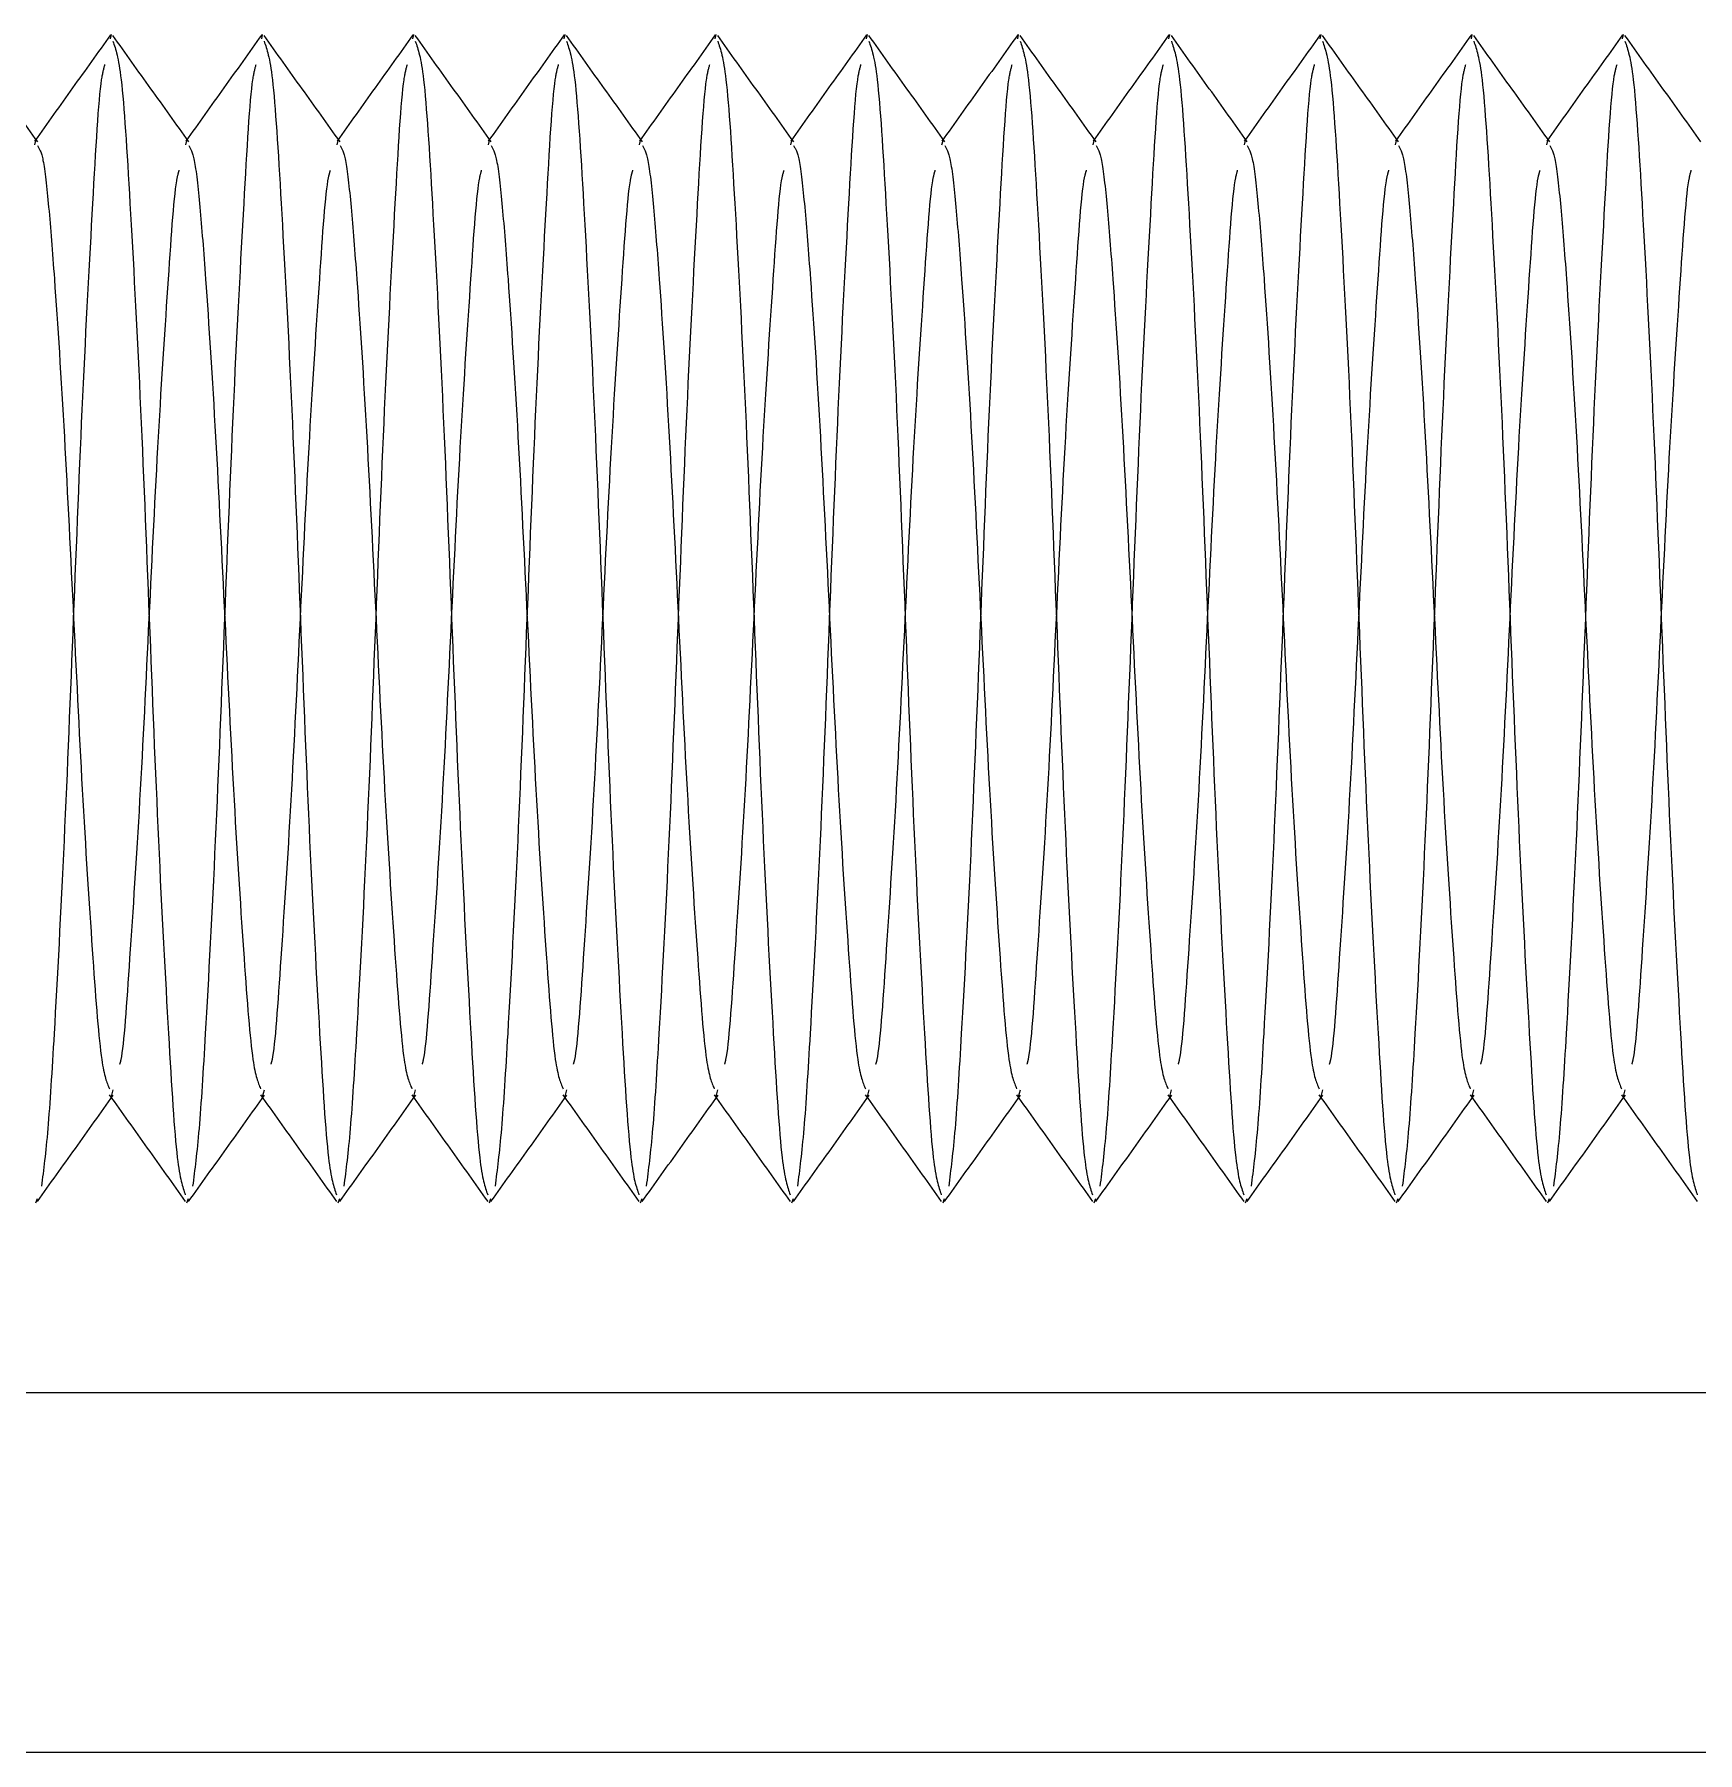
# Model space of a CAD drawing. Header units: metres. Extents: x 0 to 21025, y 0 to 14850.
# Drawn here: x 2212.85 to 2234.85, y 9008.52 to 9031.25 of the extents above; entities that cross this region are included whole.
import ezdxf

# ---------------------------------------------------------------- set-up
doc = ezdxf.new("R2010")
doc.units = ezdxf.units.M
doc.header["$LTSCALE"] = 25
doc.linetypes.add('HIDDEN2', pattern=[4.7625, 3.175, -1.5875])
doc.layers.add('SL4', color=4, linetype='Continuous')
doc.layers.add('ST1', color=7, linetype='HIDDEN2')

msp = doc.modelspace()

# ---------------------------------------------------------------- linework, layer by layer
at = {"layer": 'SL4'}
for p, q in [((2248.996, 9013.276), (1957.238, 9013.276)), ((2248.821, 9008.519), (1961.996, 9008.519))]:
    msp.add_line(p, q, dxfattribs=at)
at = {"layer": 'ST1'}
for p, q in [((2213.858, 9031.189), (2213.87, 9031.246)), ((2215.858, 9031.189), (2215.87, 9031.246)), ((2217.858, 9031.189), (2217.87, 9031.246)), ((2219.858, 9031.189), (2219.87, 9031.246)), ((2221.858, 9031.189), (2221.87, 9031.246)), ((2223.858, 9031.189), (2223.87, 9031.246)), ((2225.858, 9031.189), (2225.87, 9031.246)), ((2227.858, 9031.189), (2227.87, 9031.246)), ((2229.858, 9031.189), (2229.87, 9031.246)), ((2231.858, 9031.189), (2231.87, 9031.246)), ((2233.858, 9031.189), (2233.87, 9031.246)), ((2212.856, 9029.786), (2212.87, 9029.84)), ((2214.856, 9029.786), (2214.87, 9029.84)), ((2216.856, 9029.786), (2216.87, 9029.84)), ((2218.856, 9029.786), (2218.87, 9029.84)), ((2220.856, 9029.786), (2220.87, 9029.84)), ((2222.856, 9029.786), (2222.87, 9029.84)), ((2224.856, 9029.786), (2224.87, 9029.84)), ((2226.856, 9029.786), (2226.87, 9029.84)), ((2228.856, 9029.786), (2228.87, 9029.84)), ((2230.856, 9029.786), (2230.87, 9029.84)), ((2232.856, 9029.786), (2232.87, 9029.84)), ((2213.87, 9017.197), (2213.893, 9017.286)), ((2215.87, 9017.197), (2215.893, 9017.286)), ((2217.87, 9017.197), (2217.893, 9017.286)), ((2219.87, 9017.197), (2219.893, 9017.286)), ((2221.87, 9017.197), (2221.893, 9017.286)), ((2223.87, 9017.197), (2223.893, 9017.286)), ((2225.87, 9017.197), (2225.893, 9017.286)), ((2227.87, 9017.197), (2227.893, 9017.286)), ((2229.87, 9017.197), (2229.893, 9017.286)), ((2231.87, 9017.197), (2231.893, 9017.286)), ((2233.87, 9017.197), (2233.893, 9017.286)), ((2212.87, 9015.791), (2212.891, 9015.85)), ((2214.87, 9015.791), (2214.891, 9015.85)), ((2216.87, 9015.791), (2216.891, 9015.85)), ((2218.87, 9015.791), (2218.891, 9015.85)), ((2220.87, 9015.791), (2220.891, 9015.85)), ((2222.87, 9015.791), (2222.891, 9015.85)), ((2224.87, 9015.791), (2224.891, 9015.85)), ((2226.87, 9015.791), (2226.891, 9015.85)), ((2228.87, 9015.791), (2228.891, 9015.85)), ((2230.87, 9015.791), (2230.891, 9015.85)), ((2232.87, 9015.791), (2232.891, 9015.85)), ((2251.996, 9013.276), (1957.238, 9013.276))]:
    msp.add_line(p, q, dxfattribs=at)
for points, knots in [([(2212.895, 9029.823), (2212.727, 9030.058), (2212.392, 9030.528), (2212.057, 9030.997), (2211.89, 9031.232)], [0, 0, 0, 0, 0.4999079, 1, 1, 1, 1]), ([(2213.858, 9031.241), (2213.691, 9031.006), (2213.357, 9030.537), (2213.022, 9030.068), (2212.855, 9029.833)], [0, 0, 0, 0, 0.500033, 1, 1, 1, 1]), ([(2214.895, 9029.823), (2214.727, 9030.058), (2214.392, 9030.528), (2214.057, 9030.997), (2213.89, 9031.232)], [0, 0, 0, 0, 0.499908, 1, 1, 1, 1]), ([(2215.858, 9031.241), (2215.691, 9031.006), (2215.357, 9030.537), (2215.022, 9030.068), (2214.855, 9029.833)], [0, 0, 0, 0, 0.500033, 1, 1, 1, 1]), ([(2216.895, 9029.823), (2216.727, 9030.058), (2216.392, 9030.528), (2216.057, 9030.997), (2215.89, 9031.232)], [0, 0, 0, 0, 0.4999079, 1, 1, 1, 1]), ([(2217.858, 9031.241), (2217.691, 9031.006), (2217.357, 9030.537), (2217.022, 9030.068), (2216.855, 9029.833)], [0, 0, 0, 0, 0.500033, 1, 1, 1, 1]), ([(2218.895, 9029.823), (2218.727, 9030.058), (2218.392, 9030.528), (2218.057, 9030.997), (2217.89, 9031.232)], [0, 0, 0, 0, 0.4999079, 1, 1, 1, 1]), ([(2219.858, 9031.241), (2219.691, 9031.006), (2219.357, 9030.537), (2219.022, 9030.068), (2218.855, 9029.833)], [0, 0, 0, 0, 0.500033, 1, 1, 1, 1]), ([(2220.895, 9029.823), (2220.727, 9030.058), (2220.392, 9030.528), (2220.057, 9030.997), (2219.89, 9031.232)], [0, 0, 0, 0, 0.499908, 1, 1, 1, 1]), ([(2221.858, 9031.241), (2221.691, 9031.006), (2221.357, 9030.537), (2221.022, 9030.068), (2220.855, 9029.833)], [0, 0, 0, 0, 0.5000327, 1, 1, 1, 1]), ([(2222.895, 9029.823), (2222.727, 9030.058), (2222.392, 9030.528), (2222.057, 9030.997), (2221.89, 9031.232)], [0, 0, 0, 0, 0.4999079, 1, 1, 1, 1]), ([(2223.858, 9031.241), (2223.691, 9031.006), (2223.357, 9030.537), (2223.022, 9030.068), (2222.855, 9029.833)], [0, 0, 0, 0, 0.500033, 1, 1, 1, 1]), ([(2224.895, 9029.823), (2224.727, 9030.058), (2224.392, 9030.528), (2224.057, 9030.997), (2223.89, 9031.232)], [0, 0, 0, 0, 0.499908, 1, 1, 1, 1]), ([(2225.858, 9031.241), (2225.691, 9031.006), (2225.357, 9030.537), (2225.022, 9030.068), (2224.855, 9029.833)], [0, 0, 0, 0, 0.5000327, 1, 1, 1, 1]), ([(2226.895, 9029.823), (2226.727, 9030.058), (2226.392, 9030.528), (2226.057, 9030.997), (2225.89, 9031.232)], [0, 0, 0, 0, 0.499908, 1, 1, 1, 1]), ([(2227.858, 9031.241), (2227.691, 9031.006), (2227.357, 9030.537), (2227.022, 9030.068), (2226.855, 9029.833)], [0, 0, 0, 0, 0.500033, 1, 1, 1, 1]), ([(2228.895, 9029.823), (2228.727, 9030.058), (2228.392, 9030.528), (2228.057, 9030.997), (2227.89, 9031.232)], [0, 0, 0, 0, 0.499908, 1, 1, 1, 1]), ([(2229.858, 9031.241), (2229.691, 9031.006), (2229.357, 9030.537), (2229.022, 9030.068), (2228.855, 9029.833)], [0, 0, 0, 0, 0.5000327, 1, 1, 1, 1]), ([(2230.895, 9029.823), (2230.727, 9030.058), (2230.392, 9030.528), (2230.057, 9030.997), (2229.89, 9031.232)], [0, 0, 0, 0, 0.499908, 1, 1, 1, 1]), ([(2231.858, 9031.241), (2231.691, 9031.006), (2231.357, 9030.537), (2231.022, 9030.068), (2230.855, 9029.833)], [0, 0, 0, 0, 0.500033, 1, 1, 1, 1]), ([(2232.895, 9029.823), (2232.727, 9030.058), (2232.392, 9030.528), (2232.057, 9030.997), (2231.89, 9031.232)], [0, 0, 0, 0, 0.499908, 1, 1, 1, 1]), ([(2233.858, 9031.241), (2233.691, 9031.006), (2233.357, 9030.537), (2233.022, 9030.068), (2232.855, 9029.833)], [0, 0, 0, 0, 0.500033, 1, 1, 1, 1]), ([(2234.895, 9029.823), (2234.727, 9030.058), (2234.392, 9030.528), (2234.057, 9030.997), (2233.89, 9031.232)], [0, 0, 0, 0, 0.499908, 1, 1, 1, 1]), ([(2213.89, 9031.155), (2213.927, 9031.049), (2214.007, 9030.823), (2214.113, 9029.101), (2214.25, 9026.562), (2214.37, 9023.519), (2214.491, 9020.475), (2214.627, 9017.937), (2214.733, 9016.227), (2214.811, 9016.001), (2214.847, 9015.898)], [0, 0, 0, 0, 0.111758, 0.239388, 0.372264, 0.501747, 0.63123, 0.764106, 0.891736, 1, 1, 1, 1]), ([(2215.89, 9031.155), (2215.927, 9031.049), (2216.007, 9030.823), (2216.113, 9029.101), (2216.25, 9026.562), (2216.37, 9023.519), (2216.491, 9020.475), (2216.627, 9017.937), (2216.733, 9016.227), (2216.811, 9016.001), (2216.847, 9015.898)], [0, 0, 0, 0, 0.111758, 0.239388, 0.372264, 0.501747, 0.63123, 0.764106, 0.891736, 1, 1, 1, 1]), ([(2217.89, 9031.155), (2217.927, 9031.049), (2218.007, 9030.823), (2218.113, 9029.101), (2218.25, 9026.562), (2218.37, 9023.519), (2218.491, 9020.475), (2218.627, 9017.937), (2218.733, 9016.227), (2218.811, 9016.001), (2218.847, 9015.898)], [0, 0, 0, 0, 0.111758, 0.239388, 0.372264, 0.501747, 0.63123, 0.764106, 0.891736, 1, 1, 1, 1]), ([(2219.89, 9031.155), (2219.927, 9031.049), (2220.007, 9030.823), (2220.113, 9029.101), (2220.25, 9026.562), (2220.37, 9023.519), (2220.491, 9020.475), (2220.627, 9017.937), (2220.733, 9016.227), (2220.811, 9016.001), (2220.847, 9015.898)], [0, 0, 0, 0, 0.111758, 0.239388, 0.372264, 0.501747, 0.63123, 0.764106, 0.891736, 1, 1, 1, 1]), ([(2221.89, 9031.155), (2221.927, 9031.049), (2222.007, 9030.823), (2222.113, 9029.101), (2222.25, 9026.562), (2222.37, 9023.519), (2222.491, 9020.475), (2222.627, 9017.937), (2222.733, 9016.227), (2222.811, 9016.001), (2222.847, 9015.898)], [0, 0, 0, 0, 0.1117583, 0.2393882, 0.3722641, 0.5017472, 0.6312302, 0.7641061, 0.891736, 1, 1, 1, 1]), ([(2223.89, 9031.155), (2223.927, 9031.049), (2224.007, 9030.823), (2224.113, 9029.101), (2224.25, 9026.562), (2224.37, 9023.519), (2224.491, 9020.475), (2224.627, 9017.937), (2224.733, 9016.227), (2224.811, 9016.001), (2224.847, 9015.898)], [0, 0, 0, 0, 0.111758, 0.239388, 0.372264, 0.501747, 0.63123, 0.764106, 0.891736, 1, 1, 1, 1]), ([(2225.89, 9031.155), (2225.927, 9031.049), (2226.007, 9030.823), (2226.113, 9029.101), (2226.25, 9026.562), (2226.37, 9023.519), (2226.491, 9020.475), (2226.627, 9017.937), (2226.733, 9016.227), (2226.811, 9016.001), (2226.847, 9015.898)], [0, 0, 0, 0, 0.111758, 0.239388, 0.372264, 0.501747, 0.63123, 0.764106, 0.891736, 1, 1, 1, 1]), ([(2227.89, 9031.155), (2227.927, 9031.049), (2228.007, 9030.823), (2228.113, 9029.101), (2228.25, 9026.562), (2228.37, 9023.519), (2228.491, 9020.475), (2228.627, 9017.937), (2228.733, 9016.227), (2228.811, 9016.001), (2228.847, 9015.898)], [0, 0, 0, 0, 0.111758, 0.239388, 0.372264, 0.501747, 0.63123, 0.764106, 0.891736, 1, 1, 1, 1]), ([(2229.89, 9031.155), (2229.927, 9031.049), (2230.007, 9030.823), (2230.113, 9029.101), (2230.25, 9026.562), (2230.37, 9023.519), (2230.491, 9020.475), (2230.627, 9017.937), (2230.733, 9016.227), (2230.811, 9016.001), (2230.847, 9015.898)], [0, 0, 0, 0, 0.111758, 0.239388, 0.372264, 0.501747, 0.63123, 0.764106, 0.891736, 1, 1, 1, 1]), ([(2231.89, 9031.155), (2231.927, 9031.049), (2232.007, 9030.823), (2232.113, 9029.101), (2232.25, 9026.562), (2232.37, 9023.519), (2232.491, 9020.475), (2232.627, 9017.937), (2232.733, 9016.227), (2232.811, 9016.001), (2232.847, 9015.898)], [0, 0, 0, 0, 0.111758, 0.239388, 0.372264, 0.501747, 0.63123, 0.764106, 0.891736, 1, 1, 1, 1]), ([(2233.89, 9031.155), (2233.927, 9031.049), (2234.007, 9030.823), (2234.113, 9029.101), (2234.25, 9026.562), (2234.37, 9023.519), (2234.491, 9020.475), (2234.627, 9017.937), (2234.733, 9016.227), (2234.811, 9016.001), (2234.847, 9015.898)], [0, 0, 0, 0, 0.111758, 0.239388, 0.372264, 0.501747, 0.63123, 0.764106, 0.891736, 1, 1, 1, 1]), ([(2212.949, 9016.009), (2212.977, 9016.228), (2213.034, 9016.666), (2213.127, 9018.17), (2213.25, 9020.479), (2213.37, 9023.516), (2213.491, 9026.57), (2213.627, 9029.071), (2213.713, 9030.589), (2213.77, 9030.794), (2213.785, 9030.847)], [0, 0, 0, 0, 0.103388, 0.206233, 0.357671, 0.505243, 0.652814, 0.804253, 0.949712, 1, 1, 1, 1]), ([(2214.949, 9016.009), (2214.977, 9016.228), (2215.034, 9016.666), (2215.127, 9018.17), (2215.25, 9020.479), (2215.37, 9023.516), (2215.491, 9026.57), (2215.627, 9029.071), (2215.713, 9030.589), (2215.77, 9030.794), (2215.785, 9030.847)], [0, 0, 0, 0, 0.103388, 0.206233, 0.357671, 0.505243, 0.652814, 0.804253, 0.949712, 1, 1, 1, 1]), ([(2216.949, 9016.009), (2216.977, 9016.228), (2217.034, 9016.666), (2217.127, 9018.17), (2217.25, 9020.479), (2217.37, 9023.516), (2217.491, 9026.57), (2217.627, 9029.071), (2217.713, 9030.589), (2217.77, 9030.794), (2217.785, 9030.847)], [0, 0, 0, 0, 0.1033882, 0.2062326, 0.357671, 0.5052426, 0.6528142, 0.8042526, 0.9497121, 1, 1, 1, 1]), ([(2218.949, 9016.009), (2218.977, 9016.228), (2219.034, 9016.666), (2219.127, 9018.17), (2219.25, 9020.479), (2219.37, 9023.516), (2219.491, 9026.57), (2219.627, 9029.071), (2219.713, 9030.589), (2219.77, 9030.794), (2219.785, 9030.847)], [0, 0, 0, 0, 0.103388, 0.206233, 0.357671, 0.505243, 0.652814, 0.804253, 0.949712, 1, 1, 1, 1]), ([(2220.949, 9016.009), (2220.977, 9016.228), (2221.034, 9016.666), (2221.127, 9018.17), (2221.25, 9020.479), (2221.37, 9023.516), (2221.491, 9026.57), (2221.627, 9029.071), (2221.713, 9030.589), (2221.77, 9030.794), (2221.785, 9030.847)], [0, 0, 0, 0, 0.103388, 0.206233, 0.357671, 0.505243, 0.652814, 0.804253, 0.949712, 1, 1, 1, 1]), ([(2222.949, 9016.009), (2222.977, 9016.228), (2223.034, 9016.666), (2223.127, 9018.17), (2223.25, 9020.479), (2223.37, 9023.516), (2223.491, 9026.57), (2223.627, 9029.071), (2223.713, 9030.589), (2223.77, 9030.794), (2223.785, 9030.847)], [0, 0, 0, 0, 0.103388, 0.206233, 0.357671, 0.505243, 0.652814, 0.804253, 0.949712, 1, 1, 1, 1]), ([(2224.949, 9016.009), (2224.977, 9016.228), (2225.034, 9016.666), (2225.127, 9018.17), (2225.25, 9020.479), (2225.37, 9023.516), (2225.491, 9026.57), (2225.627, 9029.071), (2225.713, 9030.589), (2225.77, 9030.794), (2225.785, 9030.847)], [0, 0, 0, 0, 0.103388, 0.206233, 0.357671, 0.505243, 0.652814, 0.804253, 0.949712, 1, 1, 1, 1]), ([(2226.949, 9016.009), (2226.977, 9016.228), (2227.034, 9016.666), (2227.127, 9018.17), (2227.25, 9020.479), (2227.37, 9023.516), (2227.491, 9026.57), (2227.627, 9029.071), (2227.713, 9030.589), (2227.77, 9030.794), (2227.785, 9030.847)], [0, 0, 0, 0, 0.103388, 0.206233, 0.357671, 0.505243, 0.652814, 0.804253, 0.949712, 1, 1, 1, 1]), ([(2228.949, 9016.009), (2228.977, 9016.228), (2229.034, 9016.666), (2229.127, 9018.17), (2229.25, 9020.479), (2229.37, 9023.516), (2229.491, 9026.57), (2229.627, 9029.071), (2229.713, 9030.589), (2229.77, 9030.794), (2229.785, 9030.847)], [0, 0, 0, 0, 0.103388, 0.206233, 0.357671, 0.505243, 0.652814, 0.804253, 0.949712, 1, 1, 1, 1]), ([(2230.949, 9016.009), (2230.977, 9016.228), (2231.034, 9016.666), (2231.127, 9018.17), (2231.25, 9020.479), (2231.37, 9023.516), (2231.491, 9026.57), (2231.627, 9029.071), (2231.713, 9030.589), (2231.77, 9030.794), (2231.785, 9030.847)], [0, 0, 0, 0, 0.103388, 0.206233, 0.357671, 0.505243, 0.652814, 0.804253, 0.949712, 1, 1, 1, 1]), ([(2232.949, 9016.009), (2232.977, 9016.228), (2233.034, 9016.666), (2233.127, 9018.17), (2233.25, 9020.479), (2233.37, 9023.516), (2233.491, 9026.57), (2233.627, 9029.071), (2233.713, 9030.589), (2233.77, 9030.794), (2233.785, 9030.847)], [0, 0, 0, 0, 0.1033882, 0.2062326, 0.357671, 0.5052426, 0.6528142, 0.8042526, 0.9497121, 1, 1, 1, 1]), ([(2212.894, 9029.775), (2212.918, 9029.733), (2212.97, 9029.645), (2213.04, 9029.005), (2213.13, 9027.863), (2213.249, 9026.002), (2213.37, 9023.52), (2213.491, 9021.028), (2213.627, 9018.954), (2213.732, 9017.564), (2213.809, 9017.381), (2213.844, 9017.299)], [0, 0, 0, 0, 0.072607, 0.155069, 0.237884, 0.371691, 0.502076, 0.632461, 0.766268, 0.894784, 1, 1, 1, 1]), ([(2214.894, 9029.775), (2214.918, 9029.733), (2214.97, 9029.645), (2215.04, 9029.005), (2215.13, 9027.863), (2215.249, 9026.002), (2215.37, 9023.52), (2215.491, 9021.028), (2215.627, 9018.954), (2215.732, 9017.564), (2215.809, 9017.381), (2215.844, 9017.299)], [0, 0, 0, 0, 0.072607, 0.155069, 0.237884, 0.371691, 0.502076, 0.632461, 0.766268, 0.894784, 1, 1, 1, 1]), ([(2216.894, 9029.775), (2216.918, 9029.733), (2216.97, 9029.645), (2217.04, 9029.005), (2217.13, 9027.863), (2217.249, 9026.002), (2217.37, 9023.52), (2217.491, 9021.028), (2217.627, 9018.954), (2217.732, 9017.564), (2217.809, 9017.381), (2217.844, 9017.299)], [0, 0, 0, 0, 0.072607, 0.155069, 0.237884, 0.371691, 0.502076, 0.632461, 0.766268, 0.894784, 1, 1, 1, 1]), ([(2218.894, 9029.775), (2218.918, 9029.733), (2218.97, 9029.645), (2219.04, 9029.005), (2219.13, 9027.863), (2219.249, 9026.002), (2219.37, 9023.52), (2219.491, 9021.028), (2219.627, 9018.954), (2219.732, 9017.564), (2219.809, 9017.381), (2219.844, 9017.299)], [0, 0, 0, 0, 0.072607, 0.155069, 0.237884, 0.371691, 0.502076, 0.632461, 0.766268, 0.894784, 1, 1, 1, 1]), ([(2220.894, 9029.775), (2220.918, 9029.733), (2220.97, 9029.645), (2221.04, 9029.005), (2221.13, 9027.863), (2221.249, 9026.002), (2221.37, 9023.52), (2221.491, 9021.028), (2221.627, 9018.954), (2221.732, 9017.564), (2221.809, 9017.381), (2221.844, 9017.299)], [0, 0, 0, 0, 0.072607, 0.155069, 0.237884, 0.371691, 0.502076, 0.632461, 0.766268, 0.894784, 1, 1, 1, 1]), ([(2222.894, 9029.775), (2222.918, 9029.733), (2222.97, 9029.645), (2223.04, 9029.005), (2223.13, 9027.863), (2223.249, 9026.002), (2223.37, 9023.52), (2223.491, 9021.028), (2223.627, 9018.954), (2223.732, 9017.564), (2223.809, 9017.381), (2223.844, 9017.299)], [0, 0, 0, 0, 0.072607, 0.155069, 0.237884, 0.371691, 0.502076, 0.632461, 0.766268, 0.894784, 1, 1, 1, 1]), ([(2224.894, 9029.775), (2224.918, 9029.733), (2224.97, 9029.645), (2225.04, 9029.005), (2225.13, 9027.863), (2225.249, 9026.002), (2225.37, 9023.52), (2225.491, 9021.028), (2225.627, 9018.954), (2225.732, 9017.564), (2225.809, 9017.381), (2225.844, 9017.299)], [0, 0, 0, 0, 0.072607, 0.155069, 0.237884, 0.371691, 0.502076, 0.632461, 0.766268, 0.894784, 1, 1, 1, 1]), ([(2226.894, 9029.775), (2226.918, 9029.733), (2226.97, 9029.645), (2227.04, 9029.005), (2227.13, 9027.863), (2227.249, 9026.002), (2227.37, 9023.52), (2227.491, 9021.028), (2227.627, 9018.954), (2227.732, 9017.564), (2227.809, 9017.381), (2227.844, 9017.299)], [0, 0, 0, 0, 0.072607, 0.155069, 0.237884, 0.371691, 0.502076, 0.632461, 0.766268, 0.894784, 1, 1, 1, 1]), ([(2228.894, 9029.775), (2228.918, 9029.733), (2228.97, 9029.645), (2229.04, 9029.005), (2229.13, 9027.863), (2229.249, 9026.002), (2229.37, 9023.52), (2229.491, 9021.028), (2229.627, 9018.954), (2229.732, 9017.564), (2229.809, 9017.381), (2229.844, 9017.299)], [0, 0, 0, 0, 0.072607, 0.155069, 0.237884, 0.371691, 0.502076, 0.632461, 0.766268, 0.894784, 1, 1, 1, 1]), ([(2230.894, 9029.775), (2230.918, 9029.733), (2230.97, 9029.645), (2231.04, 9029.005), (2231.13, 9027.863), (2231.249, 9026.002), (2231.37, 9023.52), (2231.491, 9021.028), (2231.627, 9018.954), (2231.732, 9017.564), (2231.809, 9017.381), (2231.844, 9017.299)], [0, 0, 0, 0, 0.072607, 0.155069, 0.237884, 0.371691, 0.502076, 0.632461, 0.766268, 0.894784, 1, 1, 1, 1]), ([(2232.894, 9029.775), (2232.918, 9029.733), (2232.97, 9029.645), (2233.04, 9029.005), (2233.13, 9027.863), (2233.249, 9026.002), (2233.37, 9023.52), (2233.491, 9021.028), (2233.627, 9018.954), (2233.732, 9017.564), (2233.809, 9017.381), (2233.844, 9017.299)], [0, 0, 0, 0, 0.072607, 0.155069, 0.237884, 0.371691, 0.502076, 0.632461, 0.766268, 0.894784, 1, 1, 1, 1]), ([(2213.982, 9017.624), (2213.988, 9017.643), (2214.035, 9017.805), (2214.113, 9018.994), (2214.25, 9021.019), (2214.37, 9023.519), (2214.491, 9026.017), (2214.628, 9028.05), (2214.708, 9029.256), (2214.759, 9029.42), (2214.767, 9029.448)], [0, 0, 0, 0, 0.020732, 0.175704, 0.337058, 0.494284, 0.651511, 0.812864, 0.967837, 1, 1, 1, 1]), ([(2215.982, 9017.624), (2215.988, 9017.643), (2216.035, 9017.805), (2216.113, 9018.994), (2216.25, 9021.019), (2216.37, 9023.519), (2216.491, 9026.017), (2216.628, 9028.05), (2216.708, 9029.256), (2216.759, 9029.42), (2216.767, 9029.448)], [0, 0, 0, 0, 0.020732, 0.175704, 0.337058, 0.494284, 0.651511, 0.812864, 0.967837, 1, 1, 1, 1]), ([(2217.982, 9017.624), (2217.988, 9017.643), (2218.035, 9017.805), (2218.113, 9018.994), (2218.25, 9021.019), (2218.37, 9023.519), (2218.491, 9026.017), (2218.628, 9028.05), (2218.708, 9029.256), (2218.759, 9029.42), (2218.767, 9029.448)], [0, 0, 0, 0, 0.020732, 0.175704, 0.337058, 0.494284, 0.651511, 0.812864, 0.967837, 1, 1, 1, 1]), ([(2219.982, 9017.624), (2219.988, 9017.643), (2220.035, 9017.805), (2220.113, 9018.994), (2220.25, 9021.019), (2220.37, 9023.519), (2220.491, 9026.017), (2220.628, 9028.05), (2220.708, 9029.256), (2220.759, 9029.42), (2220.767, 9029.448)], [0, 0, 0, 0, 0.020732, 0.175704, 0.337058, 0.494284, 0.651511, 0.812864, 0.967837, 1, 1, 1, 1]), ([(2221.982, 9017.624), (2221.988, 9017.643), (2222.035, 9017.805), (2222.113, 9018.994), (2222.25, 9021.019), (2222.37, 9023.519), (2222.491, 9026.017), (2222.628, 9028.05), (2222.708, 9029.256), (2222.759, 9029.42), (2222.767, 9029.448)], [0, 0, 0, 0, 0.020732, 0.175704, 0.337058, 0.494284, 0.651511, 0.812864, 0.967837, 1, 1, 1, 1]), ([(2223.982, 9017.624), (2223.988, 9017.643), (2224.035, 9017.805), (2224.113, 9018.994), (2224.25, 9021.019), (2224.37, 9023.519), (2224.491, 9026.017), (2224.628, 9028.05), (2224.708, 9029.256), (2224.759, 9029.42), (2224.767, 9029.448)], [0, 0, 0, 0, 0.020732, 0.175704, 0.337058, 0.494284, 0.651511, 0.812864, 0.967837, 1, 1, 1, 1]), ([(2225.982, 9017.624), (2225.988, 9017.643), (2226.035, 9017.805), (2226.113, 9018.994), (2226.25, 9021.019), (2226.37, 9023.519), (2226.491, 9026.017), (2226.628, 9028.05), (2226.708, 9029.256), (2226.759, 9029.42), (2226.767, 9029.448)], [0, 0, 0, 0, 0.020732, 0.175704, 0.337058, 0.494284, 0.651511, 0.812864, 0.967837, 1, 1, 1, 1]), ([(2227.982, 9017.624), (2227.988, 9017.643), (2228.035, 9017.805), (2228.113, 9018.994), (2228.25, 9021.019), (2228.37, 9023.519), (2228.491, 9026.017), (2228.628, 9028.05), (2228.708, 9029.256), (2228.759, 9029.42), (2228.767, 9029.448)], [0, 0, 0, 0, 0.020732, 0.175704, 0.337058, 0.494284, 0.651511, 0.812864, 0.967837, 1, 1, 1, 1]), ([(2229.982, 9017.624), (2229.988, 9017.643), (2230.035, 9017.805), (2230.113, 9018.994), (2230.25, 9021.019), (2230.37, 9023.519), (2230.491, 9026.017), (2230.628, 9028.05), (2230.708, 9029.256), (2230.759, 9029.42), (2230.767, 9029.448)], [0, 0, 0, 0, 0.020732, 0.175704, 0.337058, 0.494284, 0.651511, 0.812864, 0.967837, 1, 1, 1, 1]), ([(2231.982, 9017.624), (2231.988, 9017.643), (2232.035, 9017.805), (2232.113, 9018.994), (2232.25, 9021.019), (2232.37, 9023.519), (2232.491, 9026.017), (2232.628, 9028.05), (2232.708, 9029.256), (2232.759, 9029.42), (2232.767, 9029.448)], [0, 0, 0, 0, 0.020732, 0.175704, 0.337058, 0.494284, 0.651511, 0.812864, 0.967837, 1, 1, 1, 1]), ([(2233.982, 9017.624), (2233.988, 9017.643), (2234.035, 9017.805), (2234.113, 9018.994), (2234.25, 9021.019), (2234.37, 9023.519), (2234.491, 9026.017), (2234.628, 9028.05), (2234.708, 9029.256), (2234.759, 9029.42), (2234.767, 9029.448)], [0, 0, 0, 0, 0.020732, 0.175704, 0.337058, 0.494284, 0.651511, 0.812864, 0.967837, 1, 1, 1, 1]), ([(2212.891, 9015.807), (2213.059, 9016.042), (2213.393, 9016.511), (2213.728, 9016.98), (2213.895, 9017.214)], [0, 0, 0, 0, 0.500042, 1, 1, 1, 1]), ([(2213.842, 9017.22), (2214.01, 9016.985), (2214.345, 9016.515), (2214.68, 9016.045), (2214.847, 9015.81)], [0, 0, 0, 0, 0.499911, 1, 1, 1, 1]), ([(2214.891, 9015.807), (2215.059, 9016.042), (2215.393, 9016.511), (2215.728, 9016.98), (2215.895, 9017.214)], [0, 0, 0, 0, 0.5000417, 1, 1, 1, 1]), ([(2215.842, 9017.22), (2216.01, 9016.985), (2216.345, 9016.515), (2216.68, 9016.045), (2216.847, 9015.81)], [0, 0, 0, 0, 0.499911, 1, 1, 1, 1]), ([(2216.891, 9015.807), (2217.059, 9016.042), (2217.393, 9016.511), (2217.728, 9016.98), (2217.895, 9017.214)], [0, 0, 0, 0, 0.5000417, 1, 1, 1, 1]), ([(2217.842, 9017.22), (2218.01, 9016.985), (2218.345, 9016.515), (2218.68, 9016.045), (2218.847, 9015.81)], [0, 0, 0, 0, 0.4999108, 1, 1, 1, 1]), ([(2218.891, 9015.807), (2219.059, 9016.042), (2219.393, 9016.511), (2219.728, 9016.98), (2219.895, 9017.214)], [0, 0, 0, 0, 0.500042, 1, 1, 1, 1]), ([(2219.842, 9017.22), (2220.01, 9016.985), (2220.345, 9016.515), (2220.68, 9016.045), (2220.847, 9015.81)], [0, 0, 0, 0, 0.499911, 1, 1, 1, 1]), ([(2220.891, 9015.807), (2221.059, 9016.042), (2221.393, 9016.511), (2221.728, 9016.98), (2221.895, 9017.214)], [0, 0, 0, 0, 0.500042, 1, 1, 1, 1]), ([(2221.842, 9017.22), (2222.01, 9016.985), (2222.345, 9016.515), (2222.68, 9016.045), (2222.847, 9015.81)], [0, 0, 0, 0, 0.499911, 1, 1, 1, 1]), ([(2222.891, 9015.807), (2223.059, 9016.042), (2223.393, 9016.511), (2223.728, 9016.98), (2223.895, 9017.214)], [0, 0, 0, 0, 0.500042, 1, 1, 1, 1]), ([(2223.842, 9017.22), (2224.01, 9016.985), (2224.345, 9016.515), (2224.68, 9016.045), (2224.847, 9015.81)], [0, 0, 0, 0, 0.499911, 1, 1, 1, 1]), ([(2224.891, 9015.807), (2225.059, 9016.042), (2225.393, 9016.511), (2225.728, 9016.98), (2225.895, 9017.214)], [0, 0, 0, 0, 0.500042, 1, 1, 1, 1]), ([(2225.842, 9017.22), (2226.01, 9016.985), (2226.345, 9016.515), (2226.68, 9016.045), (2226.847, 9015.81)], [0, 0, 0, 0, 0.4999108, 1, 1, 1, 1]), ([(2226.891, 9015.807), (2227.059, 9016.042), (2227.393, 9016.511), (2227.728, 9016.98), (2227.895, 9017.214)], [0, 0, 0, 0, 0.500042, 1, 1, 1, 1]), ([(2227.842, 9017.22), (2228.01, 9016.985), (2228.345, 9016.515), (2228.68, 9016.045), (2228.847, 9015.81)], [0, 0, 0, 0, 0.499911, 1, 1, 1, 1]), ([(2228.891, 9015.807), (2229.059, 9016.042), (2229.393, 9016.511), (2229.728, 9016.98), (2229.895, 9017.214)], [0, 0, 0, 0, 0.500042, 1, 1, 1, 1]), ([(2229.842, 9017.22), (2230.01, 9016.985), (2230.345, 9016.515), (2230.68, 9016.045), (2230.847, 9015.81)], [0, 0, 0, 0, 0.4999108, 1, 1, 1, 1]), ([(2230.891, 9015.807), (2231.059, 9016.042), (2231.393, 9016.511), (2231.728, 9016.98), (2231.895, 9017.214)], [0, 0, 0, 0, 0.500042, 1, 1, 1, 1]), ([(2231.842, 9017.22), (2232.01, 9016.985), (2232.345, 9016.515), (2232.68, 9016.045), (2232.847, 9015.81)], [0, 0, 0, 0, 0.499911, 1, 1, 1, 1]), ([(2232.891, 9015.807), (2233.059, 9016.042), (2233.393, 9016.511), (2233.728, 9016.98), (2233.895, 9017.214)], [0, 0, 0, 0, 0.500042, 1, 1, 1, 1]), ([(2233.842, 9017.22), (2234.01, 9016.985), (2234.345, 9016.515), (2234.68, 9016.045), (2234.847, 9015.81)], [0, 0, 0, 0, 0.4999108, 1, 1, 1, 1])]:
    msp.add_open_spline(points, degree=3, knots=knots, dxfattribs=at)

doc.saveas('drawing.dxf')
